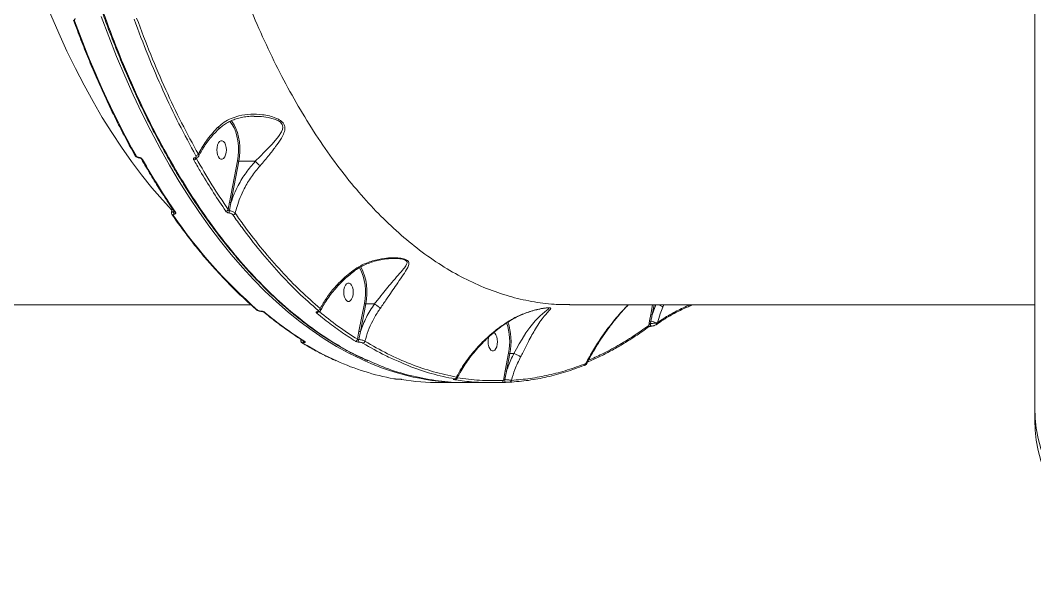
# Model space of a CAD drawing. Header units: millimetres. Extents: x -5550 to 7488, y -4093 to 4627.
# Drawn here: x -1428.8 to -933.3, y 1481.1 to 1749.7 of the extents above; entities that cross this region are included whole.
import ezdxf

# ---------------------------------------------------------------- set-up
doc = ezdxf.new("R2010")
doc.units = ezdxf.units.MM
doc.layers.add('DIKOM_ОБЪЕКТ', color=7, linetype='Continuous')

msp = doc.modelspace()

# ---------------------------------------------------------------- linework, layer by layer
at = {"layer": 'DIKOM_ОБЪЕКТ', "color": 7, "linetype": 'Continuous', "lineweight": 15}
for p, q in [((-933.343, 2426.572), (-933.343, 1560.597)), ((-1314.527, 1702.821), (-1314.283, 1702.818)), ((-1370.951, 1682.816), (-1370.998, 1682.816)), ((-1370.651, 1682.554), (-1370.604, 1682.554)), ((-1343.079, 1682.351), (-1343.051, 1682.356)), ((-1322.682, 1681.048), (-1326.587, 1660.851)), ((-1325.917, 1660.676), (-1322.011, 1680.876)), ((-1314.012, 1680.876), (-1322.011, 1680.876)), ((-1353.881, 1656.273), (-1353.862, 1656.834)), ((-1353.813, 1656.273), (-1353.881, 1656.273)), ((-1353.744, 1656.659), (-1353.813, 1656.273)), ((-1353.701, 1655.142), (-1353.632, 1655.142)), ((-1246.289, 1633.415), (-1245.585, 1633.402)), ((-1578.215, 1610.844), (-1316.107, 1610.844)), ((-1260.748, 1611.433), (-1263.359, 1597.929)), ((-1262.69, 1597.754), (-1260.078, 1611.26)), ((-1255.794, 1611.26), (-1260.078, 1611.26)), ((-1160.481, 1610.844), (-933.343, 1610.844)), ((-1119.939, 1610.844), (-1120.859, 1606.086)), ((-1118.319, 1610.844), (-1120.19, 1605.911)), ((-1120.19, 1605.911), (-1119.236, 1610.844)), ((-1114.912, 1609.711), (-1114.434, 1610.844)), ((-1311.34, 1607.734), (-1311.409, 1607.734)), ((-1311.203, 1607.651), (-1311.135, 1607.651)), ((-1283.443, 1607.413), (-1283.46, 1607.411)), ((-1120.859, 1606.086), (-1121.448, 1602.987)), ((-1121.448, 1602.987), (-1121.876, 1600.731)), ((-1121.038, 1601.757), (-1120.827, 1602.816)), ((-1117.61, 1602.066), (-1118.034, 1601.98)), ((-1263.359, 1597.929), (-1264.1, 1594.009)), ((-1263.482, 1593.902), (-1262.69, 1597.754)), ((-1291.7, 1594.012), (-1291.749, 1593.367)), ((-1290.385, 1592.449), (-1290.338, 1592.449)), ((-1290.163, 1593.011), (-1290.165, 1593.012)), ((-1190.286, 1587.312), (-1191.974, 1578.583)), ((-1191.305, 1578.407), (-1189.617, 1587.137)), ((-1187.664, 1587.137), (-1189.617, 1587.137)), ((-1187.66, 1587.136), (-1187.664, 1587.137)), ((-1191.974, 1578.583), (-1192.849, 1573.961)), ((-1244.817, 1574.607), (-1244.905, 1574.607)), ((-1244.858, 1574.603), (-1244.905, 1574.607)), ((-1244.858, 1574.603), (-1244.769, 1574.603)), ((-1244.769, 1574.603), (-1244.817, 1574.607)), ((-1223.734, 1572.844), (-1212.162, 1572.844)), ((-1210.447, 1572.844), (-1198.807, 1572.844)), ((-933.343, 1560.597), (-933.343, 1554.762))]:
    msp.add_line(p, q, dxfattribs=at)
at = {"layer": 'DIKOM_ОБЪЕКТ', "color": 7, "linetype": 'Continuous', "lineweight": 15, "flags": 128}
for points in [[(-1430.864, 1800.175), (-1427.759, 1790.205), (-1424.498, 1780.423), (-1421.086, 1770.839), (-1417.524, 1761.461), (-1413.817, 1752.299), (-1409.967, 1743.361), (-1405.979, 1734.654), (-1401.856, 1726.188), (-1397.602, 1717.97), (-1393.221, 1710.008), (-1388.717, 1702.309), (-1384.094, 1694.88), (-1379.356, 1687.728), (-1374.508, 1680.86), (-1369.555, 1674.283), (-1364.501, 1668.001), (-1359.35, 1662.022), (-1354.796, 1657.073)], [(-1389.234, 1751.6), (-1385.554, 1741.725), (-1381.728, 1732.061), (-1377.759, 1722.617), (-1373.651, 1713.401), (-1369.406, 1704.42), (-1365.029, 1695.682), (-1360.524, 1687.194), (-1355.893, 1678.964), (-1351.141, 1670.998), (-1346.273, 1663.303), (-1341.291, 1655.886), (-1336.201, 1648.752), (-1331.006, 1641.909), (-1325.711, 1635.361), (-1320.32, 1629.114), (-1314.838, 1623.173), (-1309.27, 1617.543), (-1303.62, 1612.23), (-1297.893, 1607.238), (-1292.094, 1602.57), (-1286.227, 1598.23), (-1280.298, 1594.224), (-1274.312, 1590.553), (-1268.274, 1587.22), (-1262.188, 1584.23), (-1260.488, 1583.459)], [(-1326.471, 1700.445), (-1326.359, 1700.323), (-1325.303, 1698.932), (-1324.37, 1697.242), (-1323.583, 1695.292), (-1322.96, 1693.129), (-1322.517, 1690.805), (-1322.264, 1688.377), (-1322.207, 1685.902), (-1322.347, 1683.439), (-1322.682, 1681.048)], [(-1324.979, 1699.718), (-1325.272, 1700.119), (-1325.772, 1700.723)], [(-1322.011, 1680.876), (-1321.679, 1683.21), (-1321.527, 1685.613), (-1321.557, 1688.033), (-1321.769, 1690.419), (-1322.159, 1692.719), (-1322.718, 1694.884), (-1323.434, 1696.866), (-1324.291, 1698.624), (-1324.979, 1699.718)], [(-1314.283, 1702.818), (-1311.001, 1702.78), (-1307.717, 1702.323), (-1304.567, 1701.474), (-1302.663, 1700.618), (-1301.708, 1699.961), (-1300.82, 1698.912), (-1300.491, 1697.589), (-1300.697, 1696.408), (-1301.2, 1695.258), (-1302.699, 1692.991), (-1305.837, 1689.277), (-1309.472, 1685.435), (-1311.684, 1683.172), (-1313.985, 1680.876), (-1313.992, 1680.869), (-1313.992, 1680.869)], [(-1332.761, 1686.426), (-1332.667, 1685.159), (-1332.393, 1683.993), (-1331.961, 1683.025), (-1331.406, 1682.333), (-1330.773, 1681.972), (-1330.113, 1681.972), (-1329.48, 1682.333), (-1328.925, 1683.025), (-1328.493, 1683.993), (-1328.219, 1685.159), (-1328.125, 1686.426), (-1328.219, 1687.694), (-1328.493, 1688.859), (-1328.925, 1689.827), (-1329.48, 1690.52), (-1330.113, 1690.881), (-1330.773, 1690.881), (-1331.406, 1690.52), (-1331.961, 1689.827), (-1332.393, 1688.859), (-1332.667, 1687.694), (-1332.761, 1686.426)], [(-1270.798, 1616.967), (-1270.704, 1615.699), (-1270.43, 1614.534), (-1269.998, 1613.566), (-1269.443, 1612.874), (-1268.81, 1612.513), (-1268.15, 1612.513), (-1267.517, 1612.874), (-1266.962, 1613.566), (-1266.531, 1614.534), (-1266.256, 1615.699), (-1266.163, 1616.967), (-1266.256, 1618.235), (-1266.531, 1619.4), (-1266.962, 1620.368), (-1267.517, 1621.06), (-1268.15, 1621.421), (-1268.81, 1621.421), (-1269.443, 1621.06), (-1269.998, 1620.368), (-1270.43, 1619.4), (-1270.704, 1618.235), (-1270.798, 1616.967)], [(-1171.16, 1609.331), (-1170.927, 1609.334), (-1170.815, 1609.32), (-1170.561, 1609.163), (-1170.95, 1608.696), (-1171.719, 1608.101), (-1172.675, 1607.375), (-1174.889, 1605.491), (-1177.334, 1602.993), (-1179.937, 1599.782), (-1181.797, 1597.122), (-1183.731, 1594.045), (-1185.069, 1591.758), (-1186.444, 1589.318), (-1187.66, 1587.137), (-1187.66, 1587.136), (-1187.66, 1587.136)], [(-1120.617, 1600.417), (-1120.703, 1600.439), (-1120.806, 1600.536), (-1120.899, 1600.705), (-1120.974, 1600.931), (-1121.024, 1601.197), (-1121.046, 1601.48), (-1121.038, 1601.757)], [(-1117.884, 1601.351), (-1117.874, 1601.358), (-1117.824, 1601.401)], [(-1200.337, 1592.844), (-1200.243, 1591.576), (-1199.969, 1590.411), (-1199.537, 1589.443), (-1198.982, 1588.751), (-1198.349, 1588.39), (-1197.689, 1588.39), (-1197.056, 1588.751), (-1196.501, 1589.443), (-1196.069, 1590.411), (-1195.795, 1591.576), (-1195.701, 1592.844), (-1195.795, 1594.112), (-1196.069, 1595.277), (-1196.501, 1596.245), (-1197.056, 1596.937), (-1197.608, 1597.273)], [(-1200.004, 1595.167), (-1200.243, 1594.112), (-1200.337, 1592.844)], [(-1153.343, 1581.291), (-1153.186, 1581.307), (-1153.079, 1581.339)], [(-1191.767, 1573.002), (-1191.859, 1573.025), (-1191.946, 1573.105), (-1192.023, 1573.238), (-1192.086, 1573.416), (-1192.131, 1573.629), (-1192.155, 1573.863), (-1192.158, 1574.105), (-1192.138, 1574.342)], [(-933.343, 1560.597), (-933.157, 1555.567), (-932.598, 1550.561), (-931.67, 1545.602), (-930.376, 1540.713), (-928.724, 1535.916), (-926.72, 1531.235), (-924.374, 1526.69), (-921.697, 1522.304), (-918.701, 1518.096), (-915.4, 1514.086), (-911.81, 1510.293), (-907.947, 1506.734), (-903.83, 1503.427), (-899.477, 1500.386), (-894.91, 1497.626), (-890.148, 1495.16), (-885.215, 1492.998), (-880.133, 1491.152), (-874.927, 1489.63), (-869.62, 1488.438), (-864.236, 1487.583), (-858.802, 1487.069), (-853.343, 1486.897)], [(-933.343, 1554.762), (-933.157, 1549.733), (-932.598, 1544.727), (-931.67, 1539.768), (-930.376, 1534.878), (-928.724, 1530.082), (-926.72, 1525.4), (-924.374, 1520.856), (-921.697, 1516.469), (-918.701, 1512.261), (-915.4, 1508.251), (-911.81, 1504.458), (-907.947, 1500.9), (-903.83, 1497.592), (-899.477, 1494.552), (-894.91, 1491.792), (-890.148, 1489.325), (-885.215, 1487.164), (-880.133, 1485.318), (-874.927, 1483.795), (-869.62, 1482.604), (-864.236, 1481.749), (-858.802, 1481.234), (-853.343, 1481.062)]]:
    msp.add_lwpolyline(points, dxfattribs=at)
at = {"layer": 'DIKOM_ОБЪЕКТ', "color": 7, "linetype": 'Continuous', "lineweight": 15}
for centre, radius, start, end in [((-1402.302, 1749.993), 0.527, 212.83016, 278.33645), ((-974.6, 1904.013), 454.695, 199.86954, 209.01127), ((-1372.293, 1684.064), 0.572, 214.31477, 275.13986), ((-1370.601, 1682.98), 0.43, 202.48695, 262.69567), ((-1370.558, 1682.976), 0.425, 202.26647, 264.59996), ((-1369.145, 1682.37), 0.57, 214.25902, 275.27716), ((-1070.161, 1850.957), 343.472, 209.50391, 214.56675), ((-1344.108, 1683.01), 1.414, 271.97094, 331.63003), ((-1343.082, 1682.88), 0.525, 211.25161, 272.74557), ((-1343.052, 1685.058), 1.433, 272.15433, 329.26453), ((-1325.931, 1661.986), 1.31, 239.97926, 270.61547), ((-1354.154, 1655.132), 0.601, 217.77382, 273.6773), ((-1352.302, 1655.946), 1.612, 168.29165, 209.87076), ((-1352.234, 1655.946), 1.613, 168.29725, 209.86515), ((-1353.036, 1656.686), 0.604, 217.7627, 273.50243), ((-1328.468, 1657.882), 1.329, 272.65189, 336.64517), ((-1324.839, 1656.303), 1.938, 165.73591, 200.09617), ((-1325.005, 1656.07), 1.33, 272.87941, 334.86028), ((-1151.873, 1793.296), 245.269, 214.45498, 229.01558), ((-1286.844, 1616.942), 26.671, 348.07866, 27.03985), ((-1286.522, 1617.009), 27.062, 347.73332, 27.2191), ((-1260.093, 1612.588), 1.328, 240.42244, 270.63389), ((-1312.749, 1608.81), 0.665, 230.13264, 271.29829), ((-1311.198, 1607.959), 0.309, 226.94981, 269.02397), ((-1311.128, 1607.965), 0.314, 227.33878, 268.87627), ((-1309.323, 1607.776), 0.669, 229.91902, 271.1768), ((-1197.953, 1739.648), 173.111, 229.964, 237.95982), ((-1284.172, 1607.997), 1.129, 273.39262, 332.77158), ((-1283.474, 1607.848), 0.437, 234.70583, 271.89568), ((-1283.437, 1609.273), 1.169, 274.16226, 345.01841), ((-1120.204, 1607.222), 1.311, 239.98753, 270.60845), ((-1218.694, 1592.804), 28.934, 349.05857, 18.51552), ((-1218.474, 1592.827), 29.412, 348.84492, 19.00964), ((-1122.637, 1600.534), 0.787, 310.0684, 14.47221), ((-1120.799, 1604.132), 1.317, 240.42907, 268.74493), ((-1121.715, 1594.764), 8.1, 62.97062, 83.7121), ((-1118.731, 1601.701), 0.751, 305.749, 21.76602), ((-1118.38, 1601.947), 0.779, 315.52966, 8.74808), ((-1262.704, 1599.064), 1.311, 239.97165, 270.60399), ((-1290.758, 1592.845), 0.698, 238.85861, 270.4737), ((-1215.775, 1714.528), 143.523, 238.50615, 245.96914), ((-1289.622, 1593.279), 1.128, 174.52396, 227.40948), ((-1289.585, 1593.272), 1.115, 175.61054, 227.5286), ((-1289.797, 1593.599), 0.693, 238.34813, 270.57991), ((-1265.2, 1594.164), 1.111, 274.6117, 351.94765), ((-1261.93, 1593.484), 1.607, 164.9178, 213.00074), ((-1261.523, 1593.263), 1.102, 274.55674, 349.40821), ((-1189.631, 1588.447), 1.311, 239.98517, 270.60955), ((-1223.52, 1696.533), 123.933, 245.85145, 259.39332), ((-1211.572, 1690.838), 117.996, 245.50903, 269.71367), ((-1153.43, 1582.117), 0.854, 294.28636, 4.78887), ((-1216.685, 1575.627), 0.978, 274.65549, 357.18394), ((-1191.319, 1579.718), 1.311, 239.97165, 270.60399), ((-1223.69, 1685.355), 112.511, 260.33652, 269.97778), ((-1217.018, 1575.136), 0.803, 270.70573, 305.43406), ((-1193.769, 1573.882), 0.923, 274.63783, 4.92407), ((-1189.844, 1573.953), 0.906, 274.16777, 1.3297)]:
    msp.add_arc(centre, radius, start, end, dxfattribs=at)
for points, knots in [([(-1427.231, 1991.843), (-1427.233, 1990.244), (-1427.241, 1984.77), (-1427.083, 1975.423), (-1426.763, 1963.831), (-1426.272, 1952.295), (-1425.623, 1940.839), (-1424.814, 1929.462), (-1423.846, 1918.159), (-1422.719, 1906.926), (-1421.432, 1895.76), (-1419.986, 1884.657), (-1418.38, 1873.615), (-1416.613, 1862.631), (-1414.684, 1851.7), (-1412.595, 1840.833), (-1410.352, 1830.065), (-1407.965, 1819.441), (-1405.438, 1808.991), (-1402.775, 1798.718), (-1399.974, 1788.62), (-1397.035, 1778.69), (-1393.957, 1768.926), (-1390.739, 1759.326), (-1387.381, 1749.886), (-1383.88, 1740.605), (-1380.237, 1731.478), (-1376.45, 1722.51), (-1372.531, 1713.721), (-1368.494, 1705.149), (-1364.352, 1696.826), (-1360.112, 1688.761), (-1355.772, 1680.948), (-1351.33, 1673.386), (-1346.786, 1666.069), (-1342.137, 1658.997), (-1337.383, 1652.167), (-1332.522, 1645.579), (-1327.552, 1639.229), (-1322.473, 1633.118), (-1317.294, 1627.257), (-1312.034, 1621.669), (-1306.713, 1616.377), (-1301.342, 1611.392), (-1295.919, 1606.711), (-1290.444, 1602.332), (-1284.914, 1598.252), (-1279.328, 1594.471), (-1273.685, 1590.984), (-1267.982, 1587.807), (-1263.107, 1585.321), (-1260.118, 1584.014), (-1259.065, 1583.553)], [0, 0, 0, 0, 0.0085099, 0.0291338, 0.0497642, 0.0702963, 0.0907336, 0.1110995, 0.1314172, 0.1517099, 0.1720008, 0.1923087, 0.2126533, 0.233058, 0.2535458, 0.2741398, 0.2947801, 0.3153493, 0.3358166, 0.3562055, 0.3765394, 0.3968417, 0.4171353, 0.4374411, 0.4577771, 0.4781661, 0.4986315, 0.5191961, 0.5398441, 0.5604625, 0.5809656, 0.6013833, 0.6217389, 0.6420557, 0.6623568, 0.6826646, 0.7029954, 0.7233719, 0.7438165, 0.7643523, 0.7849909, 0.8056262, 0.8261609, 0.8466008, 0.8669687, 0.8872873, 0.9075794, 0.9278672, 0.9481697, 0.968506, 0.9888984, 1, 1, 1, 1]), ([(-1258.762, 1583.593), (-1259.913, 1584.066), (-1264.975, 1586.145), (-1273.794, 1591.097), (-1285.279, 1598.521), (-1296.626, 1607.373), (-1307.803, 1617.533), (-1318.562, 1628.809), (-1328.877, 1641.127), (-1338.729, 1654.405), (-1348.281, 1668.857), (-1357.484, 1684.484), (-1366.298, 1701.259), (-1374.528, 1718.813), (-1382.161, 1737.066), (-1389.195, 1755.927), (-1395.744, 1775.704), (-1401.765, 1796.365), (-1407.222, 1817.859), (-1411.793, 1838.787), (-1415.573, 1858.994), (-1418.659, 1878.364), (-1421.271, 1898.069), (-1423.393, 1918.061), (-1425.005, 1938.121), (-1426.101, 1958.152), (-1426.664, 1976.02), (-1426.734, 1987.264), (-1426.762, 1991.842)], [0, 0, 0, 0, 0.0121465, 0.0534323, 0.0946866, 0.1371394, 0.1796263, 0.2220791, 0.2633332, 0.3046195, 0.3458737, 0.3883263, 0.4308134, 0.4732662, 0.5145203, 0.5558063, 0.5970606, 0.6395131, 0.6820003, 0.7244527, 0.7603585, 0.7963063, 0.8322538, 0.8685423, 0.9048306, 0.9401997, 0.9756491, 1, 1, 1, 1]), ([(-1160.43, 1610.943), (-1162.945, 1610.955), (-1169.166, 1610.985), (-1179.072, 1612.328), (-1190.102, 1614.864), (-1201.142, 1618.643), (-1212.152, 1623.657), (-1223.094, 1629.932), (-1233.714, 1637.318), (-1243.984, 1645.759), (-1253.883, 1655.179), (-1263.588, 1665.74), (-1273.054, 1677.457), (-1282.242, 1690.315), (-1290.943, 1704.021), (-1299.139, 1718.502), (-1306.825, 1733.676), (-1314.133, 1749.802), (-1321.021, 1766.863), (-1327.453, 1784.823), (-1332.905, 1802.071), (-1337.489, 1818.392), (-1341.335, 1833.665), (-1344.835, 1849.295), (-1347.971, 1865.229), (-1350.734, 1881.391), (-1353.116, 1897.795), (-1355.15, 1914.425), (-1356.18, 1925.668), (-1356.695, 1931.29)], [0, 0, 0, 0, 0.0268357, 0.0663909, 0.1059769, 0.1455322, 0.1862428, 0.2269868, 0.2676973, 0.3071216, 0.3465766, 0.386001, 0.4265757, 0.4671837, 0.5077583, 0.5470892, 0.5864504, 0.6257814, 0.6662584, 0.7067684, 0.7472455, 0.7786621, 0.810079, 0.8417464, 0.8734139, 0.9049336, 0.9364535, 0.9682268, 1, 1, 1, 1]), ([(-1402.745, 1749.707), (-1402.138, 1748.064), (-1400.377, 1743.3), (-1397.362, 1735.556), (-1393.659, 1726.544), (-1389.828, 1717.734), (-1385.873, 1709.131), (-1381.799, 1700.74), (-1377.679, 1692.714), (-1374.642, 1687.098), (-1373.014, 1684.186), (-1372.765, 1683.742)], [0, 0, 0, 0, 0.0688399, 0.1996465, 0.3304598, 0.4612757, 0.5920969, 0.7229209, 0.8537489, 0.9776958, 1, 1, 1, 1]), ([(-1402.226, 1749.472), (-1402.263, 1749.611), (-1402.329, 1749.857), (-1402.262, 1750.153), (-1402.111, 1750.346), (-1401.927, 1750.429), (-1401.798, 1750.436), (-1401.759, 1750.438)], [0, 0, 0, 0, 0.3025862, 0.5347154, 0.7255301, 0.9170963, 1, 1, 1, 1]), ([(-1373.209, 1750.272), (-1370.97, 1744.319), (-1366.49, 1732.414), (-1359.135, 1715.409), (-1351.36, 1699.008), (-1345.785, 1688.753), (-1342.998, 1683.626)], [0, 0, 0, 0, 0.2485942, 0.4971902, 0.7485949, 1, 1, 1, 1]), ([(-1341.82, 1684.325), (-1344.57, 1689.383), (-1350.071, 1699.5), (-1357.807, 1715.788), (-1365.181, 1732.806), (-1369.702, 1744.817), (-1371.963, 1750.823)], [0, 0, 0, 0, 0.2485943, 0.4971901, 0.7485959, 1, 1, 1, 1]), ([(-1311.646, 1678.747), (-1310.913, 1679.587), (-1309.435, 1681.279), (-1306.853, 1684.414), (-1303.973, 1688.114), (-1301.478, 1691.729), (-1300.111, 1694.391), (-1299.593, 1696.137), (-1299.484, 1697.549), (-1299.892, 1698.977), (-1300.936, 1700.248), (-1302.341, 1701.247), (-1304.384, 1702.24), (-1307.134, 1703.096), (-1311.234, 1703.828), (-1316.266, 1704.019), (-1321.412, 1703.316), (-1325.782, 1701.882), (-1329.212, 1700.132), (-1331.136, 1698.471), (-1332.037, 1697.693)], [0, 0, 0, 0, 0.0515655, 0.1038955, 0.1938066, 0.286397, 0.3436978, 0.3727585, 0.4024674, 0.4366782, 0.4671097, 0.4964613, 0.5269705, 0.5803757, 0.6349461, 0.7251669, 0.8181227, 0.8802026, 0.9438889, 1, 1, 1, 1]), ([(-1331.671, 1696.699), (-1331.447, 1696.925), (-1330.653, 1697.727), (-1329.067, 1698.888), (-1326.922, 1700.18), (-1324.555, 1701.233), (-1322.009, 1702.027), (-1319.261, 1702.588), (-1316.749, 1702.893), (-1315.133, 1702.891), (-1314.523, 1702.891)], [0, 0, 0, 0, 0.050737, 0.179651, 0.3146594, 0.4541802, 0.5968277, 0.7424641, 0.9027557, 1, 1, 1, 1]), ([(-1332.037, 1697.693), (-1332.272, 1697.461), (-1333.472, 1696.275), (-1335.514, 1694.042), (-1337.958, 1690.917), (-1340.118, 1687.664), (-1341.25, 1685.443), (-1341.82, 1684.325)], [0, 0, 0, 0, 0.0563886, 0.2882862, 0.5227637, 0.7600004, 1, 1, 1, 1]), ([(-1341.669, 1683.283), (-1341.626, 1683.381), (-1341.197, 1684.362), (-1340.134, 1686.237), (-1338.468, 1688.887), (-1336.535, 1691.513), (-1334.357, 1694.073), (-1332.743, 1695.83), (-1331.81, 1696.691), (-1331.734, 1696.761)], [0, 0, 0, 0, 0.0209692, 0.2108823, 0.4022281, 0.5948926, 0.7885772, 0.982852, 1, 1, 1, 1]), ([(-1332.037, 1697.693), (-1332.018, 1697.663), (-1331.935, 1697.531), (-1331.782, 1697.248), (-1331.67, 1696.931), (-1331.742, 1696.838), (-1331.773, 1696.797)], [0, 0, 0, 0, 0.0662223, 0.2934739, 0.6927335, 1, 1, 1, 1]), ([(-1372.75, 1683.749), (-1372.723, 1683.692), (-1372.607, 1683.45), (-1372.218, 1683.082), (-1371.585, 1682.717), (-1371.015, 1682.535), (-1370.712, 1682.568), (-1370.656, 1682.574)], [0, 0, 0, 0, 0.0780347, 0.3328467, 0.6248284, 0.9304149, 1, 1, 1, 1]), ([(-1370.998, 1682.816), (-1371.064, 1682.819), (-1371.229, 1682.827), (-1371.518, 1682.909), (-1371.822, 1683.063), (-1372.085, 1683.266), (-1372.189, 1683.418), (-1372.241, 1683.495)], [0, 0, 0, 0, 0.1422859, 0.3570861, 0.5715359, 0.7856706, 1, 1, 1, 1]), ([(-1369.093, 1681.803), (-1369.171, 1681.916), (-1369.329, 1682.144), (-1369.722, 1682.447), (-1370.178, 1682.677), (-1370.608, 1682.798), (-1370.854, 1682.811), (-1370.951, 1682.816)], [0, 0, 0, 0, 0.2150522, 0.4299847, 0.6447302, 0.8592254, 1, 1, 1, 1]), ([(-1370.599, 1682.551), (-1370.576, 1682.552), (-1370.519, 1682.552), (-1370.366, 1682.525), (-1370.169, 1682.462), (-1369.957, 1682.359), (-1369.781, 1682.234), (-1369.673, 1682.131), (-1369.623, 1682.063), (-1369.62, 1682.056), (-1369.62, 1682.055)], [0, 0, 0, 0, 0.0888192, 0.2207156, 0.368851, 0.5326555, 0.6969907, 0.8338117, 0.9576735, 1, 1, 1, 1]), ([(-1369.616, 1682.05), (-1368.841, 1680.696), (-1366.594, 1676.771), (-1362.79, 1670.459), (-1358.203, 1663.212), (-1355.069, 1658.603), (-1353.514, 1656.316)], [0, 0, 0, 0, 0.1498903, 0.4347122, 0.7195431, 1, 1, 1, 1]), ([(-1343.531, 1682.607), (-1343.558, 1682.603), (-1343.716, 1682.578), (-1343.962, 1682.477), (-1344.16, 1682.244), (-1344.211, 1681.939), (-1344.11, 1681.711), (-1344.06, 1681.597)], [0, 0, 0, 0, 0.0478849, 0.2855911, 0.5236148, 0.7617551, 1, 1, 1, 1]), ([(-1344.06, 1681.597), (-1343.805, 1681.15), (-1342.531, 1678.916), (-1339.347, 1673.484), (-1334.424, 1665.479), (-1330.413, 1659.53), (-1328.407, 1656.554)], [0, 0, 0, 0, 0.0507678, 0.2538571, 0.6266994, 1, 1, 1, 1]), ([(-1342.998, 1683.626), (-1342.948, 1683.511), (-1342.848, 1683.281), (-1342.9, 1682.974), (-1343.098, 1682.739), (-1343.345, 1682.637), (-1343.504, 1682.612), (-1343.531, 1682.607)], [0, 0, 0, 0, 0.2377665, 0.4755105, 0.7134985, 0.9515306, 1, 1, 1, 1]), ([(-1343.064, 1682.381), (-1342.888, 1682.407), (-1342.488, 1682.466), (-1341.986, 1682.79), (-1341.788, 1683.137), (-1341.701, 1683.289)], [0, 0, 0, 0, 0.3068913, 0.6945487, 1, 1, 1, 1]), ([(-1327.248, 1657.355), (-1329.924, 1661.336), (-1335.28, 1669.309), (-1340.335, 1677.992), (-1342.865, 1682.338)], [0, 0, 0, 0, 0.4994487, 1, 1, 1, 1]), ([(-1341.686, 1683.293), (-1341.684, 1683.295), (-1341.576, 1683.417), (-1341.579, 1683.778), (-1341.739, 1684.143), (-1341.82, 1684.325)], [0, 0, 0, 0, 0.0085666, 0.5040994, 1, 1, 1, 1]), ([(-1314.012, 1680.876), (-1315.558, 1679.068), (-1318.691, 1675.406), (-1321.986, 1669.932), (-1324.382, 1664.977), (-1325.404, 1662.114), (-1325.917, 1660.676)], [0, 0, 0, 0, 0.3001455, 0.6082189, 0.803095, 1, 1, 1, 1]), ([(-1322.011, 1680.876), (-1322.062, 1680.878), (-1322.164, 1680.882), (-1322.334, 1680.911), (-1322.493, 1680.955), (-1322.601, 1681), (-1322.657, 1681.031), (-1322.676, 1681.044), (-1322.682, 1681.048)], [0, 0, 0, 0, 0.2147614, 0.4294148, 0.6440258, 0.8586558, 0.9553633, 1, 1, 1, 1]), ([(-1313.992, 1680.869), (-1313.995, 1680.871), (-1314, 1680.875), (-1314.008, 1680.876), (-1314.012, 1680.876)], [0, 0, 0, 0, 0.4129115, 1, 1, 1, 1]), ([(-1311.646, 1678.747), (-1311.664, 1678.76), (-1311.839, 1678.897), (-1312.232, 1679.218), (-1312.849, 1679.761), (-1313.478, 1680.347), (-1313.821, 1680.695), (-1313.992, 1680.869)], [0, 0, 0, 0, 0.0262453, 0.2630986, 0.5087361, 0.7543823, 1, 1, 1, 1]), ([(-1323.801, 1655.505), (-1323.528, 1656.595), (-1322.882, 1659.176), (-1321.44, 1663.215), (-1319.187, 1668.127), (-1316.049, 1673.473), (-1313.126, 1676.974), (-1311.646, 1678.747)], [0, 0, 0, 0, 0.130165, 0.308139, 0.4882739, 0.7408513, 1, 1, 1, 1]), ([(-1326.587, 1660.851), (-1326.729, 1660.107), (-1326.951, 1658.943), (-1327.169, 1657.776), (-1327.248, 1657.355)], [0, 0, 0, 0, 0.6389089, 1, 1, 1, 1]), ([(-1326.717, 1656.78), (-1326.702, 1656.859), (-1326.444, 1658.158), (-1326.173, 1659.456), (-1325.917, 1660.676)], [0, 0, 0, 0, 0.0608021, 1, 1, 1, 1]), ([(-1354.715, 1658.104), (-1354.719, 1657.952), (-1354.737, 1657.175), (-1354.846, 1656.385), (-1354.934, 1655.75)], [0, 0, 0, 0, 0.1964868, 1, 1, 1, 1]), ([(-1354.899, 1655.746), (-1354.902, 1655.608), (-1354.908, 1655.318), (-1354.785, 1654.984), (-1354.654, 1654.82), (-1354.616, 1654.772)], [0, 0, 0, 0, 0.3921259, 0.8244569, 1, 1, 1, 1]), ([(-1353.881, 1656.273), (-1353.98, 1656.266), (-1354.263, 1656.245), (-1354.63, 1656.129), (-1354.879, 1655.948), (-1354.876, 1655.796), (-1354.875, 1655.744)], [0, 0, 0, 0, 0.1699803, 0.4896203, 0.8231683, 1, 1, 1, 1]), ([(-1354.629, 1654.765), (-1353.786, 1653.572), (-1351.342, 1650.113), (-1347.224, 1644.583), (-1342.246, 1638.266), (-1337.179, 1632.219), (-1332.028, 1626.443), (-1326.796, 1620.941), (-1321.487, 1615.724), (-1316.938, 1611.538), (-1314.149, 1609.138), (-1313.175, 1608.299)], [0, 0, 0, 0, 0.0652738, 0.1892974, 0.3133238, 0.4373506, 0.5613717, 0.6853875, 0.8093955, 0.9333925, 1, 1, 1, 1]), ([(-1354.115, 1654.533), (-1354.155, 1654.604), (-1354.235, 1654.747), (-1354.211, 1654.936), (-1354.08, 1655.072), (-1353.89, 1655.135), (-1353.75, 1655.141), (-1353.701, 1655.142)], [0, 0, 0, 0, 0.2288483, 0.4579185, 0.6785876, 0.8883604, 1, 1, 1, 1]), ([(-1353.624, 1656.351), (-1353.65, 1656.329), (-1353.685, 1656.3), (-1353.752, 1656.277), (-1353.789, 1656.274), (-1353.813, 1656.273)], [0, 0, 0, 0, 0.5115512, 0.6715489, 1, 1, 1, 1]), ([(-1353.632, 1655.142), (-1353.56, 1655.145), (-1353.345, 1655.154), (-1353.055, 1655.251), (-1352.854, 1655.462), (-1352.816, 1655.753), (-1352.938, 1655.973), (-1352.999, 1656.082)], [0, 0, 0, 0, 0.1082815, 0.3204114, 0.5430544, 0.7715781, 1, 1, 1, 1]), ([(-1353.515, 1656.317), (-1353.514, 1656.316), (-1353.504, 1656.304), (-1353.508, 1656.31), (-1353.512, 1656.315)], [0, 0, 0, 0, 0.098799, 1, 1, 1, 1]), ([(-1328.407, 1656.554), (-1328.381, 1656.519), (-1328.279, 1656.38), (-1328.02, 1656.144), (-1327.599, 1655.892), (-1327.124, 1655.706), (-1326.814, 1655.66), (-1326.659, 1655.637)], [0, 0, 0, 0, 0.0796167, 0.3195135, 0.5498123, 0.7748481, 1, 1, 1, 1]), ([(-1326.717, 1656.78), (-1326.762, 1656.791), (-1326.813, 1656.804), (-1326.914, 1656.858), (-1327.022, 1656.943), (-1327.146, 1657.102), (-1327.216, 1657.246), (-1327.242, 1657.333), (-1327.248, 1657.355)], [0, 0, 0, 0, 0.1726864, 0.1993446, 0.4134541, 0.6505769, 0.9118202, 1, 1, 1, 1]), ([(-1323.801, 1655.505), (-1323.845, 1655.551), (-1324.023, 1655.736), (-1324.461, 1656.055), (-1325.166, 1656.403), (-1325.954, 1656.669), (-1326.463, 1656.743), (-1326.717, 1656.78)], [0, 0, 0, 0, 0.0780771, 0.3139788, 0.5431973, 0.771087, 1, 1, 1, 1]), ([(-1326.659, 1655.637), (-1326.506, 1655.614), (-1326.2, 1655.569), (-1325.731, 1655.386), (-1325.317, 1655.139), (-1325.064, 1654.91), (-1324.964, 1654.775), (-1324.938, 1654.741)], [0, 0, 0, 0, 0.2263759, 0.4527583, 0.682433, 0.9207961, 1, 1, 1, 1]), ([(-1282.308, 1608.971), (-1285.518, 1611.805), (-1291.939, 1617.475), (-1301.315, 1627.154), (-1310.475, 1637.698), (-1317.953, 1647.273), (-1322.318, 1653.417), (-1323.801, 1655.505)], [0, 0, 0, 0, 0.2203105, 0.4406217, 0.6630837, 0.8855463, 1, 1, 1, 1]), ([(-1324.938, 1654.741), (-1323.452, 1652.649), (-1319.105, 1646.531), (-1311.669, 1637.005), (-1302.522, 1626.46), (-1293.098, 1616.715), (-1286.601, 1610.976), (-1283.352, 1608.107)], [0, 0, 0, 0, 0.114456, 0.3347663, 0.5550762, 0.7775378, 1, 1, 1, 1]), ([(-1252.909, 1609.214), (-1252.397, 1609.945), (-1251.363, 1611.418), (-1249.512, 1614.127), (-1247.372, 1617.275), (-1244.825, 1620.987), (-1242.271, 1624.656), (-1240.2, 1627.713), (-1239.026, 1629.974), (-1238.823, 1631.446), (-1239.53, 1632.513), (-1241.084, 1633.284), (-1243.714, 1633.776), (-1247.105, 1633.884), (-1251.578, 1633.526), (-1256.817, 1632.397), (-1262.01, 1630.397), (-1264.952, 1628.434), (-1266.154, 1627.632)], [0, 0, 0, 0, 0.0400992, 0.0808873, 0.1499709, 0.2211618, 0.3125712, 0.4066953, 0.468106, 0.5184486, 0.5509525, 0.5857534, 0.630846, 0.6885494, 0.7478271, 0.8397937, 0.9345757, 1, 1, 1, 1]), ([(-1265.931, 1627.086), (-1265.678, 1627.287), (-1264.693, 1628.068), (-1262.769, 1629.218), (-1260.151, 1630.543), (-1257.287, 1631.651), (-1254.205, 1632.532), (-1251.163, 1633.13), (-1248.366, 1633.418), (-1246.556, 1633.5), (-1245.688, 1633.456), (-1245.587, 1633.451)], [0, 0, 0, 0, 0.0438502, 0.1706509, 0.3047571, 0.4453152, 0.5916479, 0.7452923, 0.8720541, 0.9852242, 1, 1, 1, 1]), ([(-1245.585, 1633.402), (-1245.042, 1633.404), (-1243.618, 1633.41), (-1241.819, 1633.092), (-1240.736, 1632.646), (-1240.116, 1632.191), (-1239.829, 1631.66), (-1239.92, 1630.943), (-1240.384, 1629.91), (-1241.734, 1628.143), (-1244.185, 1625.403), (-1247.071, 1622.112), (-1249.912, 1618.705), (-1252.207, 1615.834), (-1254.182, 1613.314), (-1255.251, 1611.941), (-1255.788, 1611.259), (-1255.788, 1611.258)], [0, 0, 0, 0, 0.0402203, 0.1054232, 0.1427833, 0.1538201, 0.1991318, 0.2354979, 0.2729115, 0.3663283, 0.5093302, 0.6559231, 0.7643749, 0.8752923, 0.9371879, 0.9999488, 1, 1, 1, 1]), ([(-1266.154, 1627.632), (-1267.299, 1626.742), (-1269.51, 1625.022), (-1272.517, 1622.235), (-1275.838, 1618.737), (-1279.352, 1614.316), (-1281.314, 1610.768), (-1282.308, 1608.971)], [0, 0, 0, 0, 0.1647928, 0.3184403, 0.4735219, 0.7333124, 1, 1, 1, 1]), ([(-1281.986, 1608.181), (-1281.853, 1608.463), (-1281.28, 1609.681), (-1280.003, 1611.838), (-1278.161, 1614.626), (-1276.061, 1617.37), (-1273.748, 1620.04), (-1271.236, 1622.601), (-1268.642, 1624.974), (-1266.812, 1626.414), (-1265.941, 1627.099)], [0, 0, 0, 0, 0.0416325, 0.1798376, 0.3189823, 0.4586388, 0.5982239, 0.7371581, 0.8750149, 1, 1, 1, 1]), ([(-1265.975, 1627.14), (-1265.964, 1627.164), (-1265.94, 1627.216), (-1266.049, 1627.445), (-1266.14, 1627.606), (-1266.154, 1627.632)], [0, 0, 0, 0, 0.4256054, 0.9080828, 1, 1, 1, 1]), ([(-1255.794, 1611.26), (-1257.182, 1609.125), (-1259.269, 1605.916), (-1261.406, 1601.311), (-1262.261, 1598.943), (-1262.69, 1597.754)], [0, 0, 0, 0, 0.4971355, 0.7475362, 1, 1, 1, 1]), ([(-1255.788, 1611.258), (-1255.79, 1611.259), (-1255.791, 1611.259), (-1255.794, 1611.26), (-1255.794, 1611.26)], [0, 0, 0, 0, 0.6525305, 1, 1, 1, 1]), ([(-1255.788, 1611.258), (-1255.59, 1611.119), (-1255.193, 1610.84), (-1254.492, 1610.345), (-1253.812, 1609.862), (-1253.303, 1609.498), (-1253.029, 1609.301), (-1252.931, 1609.23), (-1252.909, 1609.214)], [0, 0, 0, 0, 0.2114956, 0.4229695, 0.6344551, 0.8459206, 0.9647882, 1, 1, 1, 1]), ([(-1131.898, 1610.844), (-1132.628, 1610.101), (-1135.459, 1607.222), (-1139.753, 1602.083), (-1144.691, 1595.479), (-1149.002, 1588.872), (-1151.387, 1584.415), (-1152.579, 1582.189)], [0, 0, 0, 0, 0.083035, 0.3218346, 0.5477559, 0.7740616, 1, 1, 1, 1]), ([(-1152.138, 1582.113), (-1151.845, 1582.718), (-1150.86, 1584.746), (-1148.902, 1588.215), (-1146.266, 1592.528), (-1143.327, 1596.878), (-1140.254, 1601.067), (-1136.998, 1605.123), (-1134.235, 1608.342), (-1132.405, 1610.233), (-1131.814, 1610.844)], [0, 0, 0, 0, 0.0610656, 0.2050327, 0.3517718, 0.5012476, 0.6532858, 0.7886347, 0.9317447, 1, 1, 1, 1]), ([(-1117.816, 1601.392), (-1117.755, 1601.441), (-1117.1, 1601.953), (-1115.602, 1602.968), (-1113.314, 1604.426), (-1110.752, 1605.905), (-1107.977, 1607.383), (-1104.995, 1608.841), (-1102.479, 1609.999), (-1100.907, 1610.652), (-1100.446, 1610.844)], [0, 0, 0, 0, 0.015819, 0.1677374, 0.3211203, 0.4753481, 0.6297564, 0.7836309, 0.9364866, 1, 1, 1, 1]), ([(-1101.8, 1610.844), (-1102.064, 1610.732), (-1104.62, 1609.645), (-1107.992, 1607.961), (-1111.79, 1605.873), (-1114.805, 1604.057), (-1116.572, 1602.803), (-1117.61, 1602.066)], [0, 0, 0, 0, 0.0399343, 0.3874917, 0.5665466, 0.7456083, 1, 1, 1, 1]), ([(-1117.052, 1610.844), (-1116.925, 1610.793), (-1116.542, 1610.636), (-1115.916, 1610.329), (-1115.338, 1610.008), (-1115.04, 1609.809), (-1114.932, 1609.726), (-1114.912, 1609.711)], [0, 0, 0, 0, 0.1451996, 0.4411512, 0.7370622, 0.9531083, 1, 1, 1, 1]), ([(-1313.169, 1608.306), (-1313.091, 1608.242), (-1312.845, 1608.038), (-1312.341, 1607.834), (-1311.72, 1607.668), (-1311.372, 1607.672), (-1311.218, 1607.673)], [0, 0, 0, 0, 0.1560736, 0.4961735, 0.7765112, 1, 1, 1, 1]), ([(-1311.409, 1607.734), (-1311.506, 1607.738), (-1311.7, 1607.747), (-1312.024, 1607.813), (-1312.328, 1607.911), (-1312.577, 1608.027), (-1312.685, 1608.108), (-1312.734, 1608.145)], [0, 0, 0, 0, 0.2039678, 0.4079805, 0.6135281, 0.8265037, 1, 1, 1, 1]), ([(-1309.309, 1607.107), (-1309.384, 1607.163), (-1309.552, 1607.287), (-1309.937, 1607.464), (-1310.405, 1607.613), (-1310.898, 1607.714), (-1311.193, 1607.727), (-1311.34, 1607.734)], [0, 0, 0, 0, 0.1742157, 0.3896136, 0.595805, 0.7978858, 1, 1, 1, 1]), ([(-1311.134, 1607.65), (-1311.132, 1607.65), (-1311.082, 1607.653), (-1310.916, 1607.641), (-1310.652, 1607.604), (-1310.34, 1607.528), (-1310.055, 1607.428), (-1309.858, 1607.335), (-1309.762, 1607.271), (-1309.756, 1607.265), (-1309.754, 1607.264)], [0, 0, 0, 0, 0.0057864, 0.1376752, 0.2862094, 0.4586799, 0.6452403, 0.8051646, 0.935745, 1, 1, 1, 1]), ([(-1309.747, 1607.259), (-1308.786, 1606.464), (-1305.999, 1604.161), (-1301.337, 1600.577), (-1295.772, 1596.596), (-1292.024, 1594.2), (-1290.162, 1593.009)], [0, 0, 0, 0, 0.1498857, 0.4344469, 0.7189756, 1, 1, 1, 1]), ([(-1283.727, 1607.492), (-1283.744, 1607.49), (-1283.892, 1607.477), (-1284.13, 1607.421), (-1284.309, 1607.278), (-1284.318, 1607.085), (-1284.176, 1606.942), (-1284.105, 1606.87)], [0, 0, 0, 0, 0.0298831, 0.2617751, 0.5038989, 0.7519682, 1, 1, 1, 1]), ([(-1284.105, 1606.87), (-1283.789, 1606.608), (-1282.21, 1605.298), (-1278.291, 1602.168), (-1272.295, 1597.702), (-1267.507, 1594.606), (-1265.111, 1593.057)], [0, 0, 0, 0, 0.050769, 0.2538481, 0.6266928, 1, 1, 1, 1]), ([(-1283.352, 1608.107), (-1283.282, 1608.036), (-1283.143, 1607.892), (-1283.152, 1607.701), (-1283.328, 1607.562), (-1283.562, 1607.506), (-1283.708, 1607.493), (-1283.727, 1607.492)], [0, 0, 0, 0, 0.2478902, 0.4959656, 0.7364838, 0.9670095, 1, 1, 1, 1]), ([(-1283.529, 1607.402), (-1283.531, 1607.401), (-1283.538, 1607.399), (-1283.51, 1607.407), (-1283.462, 1607.41), (-1283.443, 1607.411)], [0, 0, 0, 0, 0.1632372, 0.6786452, 1, 1, 1, 1]), ([(-1283.46, 1607.432), (-1283.24, 1607.452), (-1282.846, 1607.488), (-1282.395, 1607.771), (-1282.129, 1608.028), (-1282.084, 1608.188), (-1282.083, 1608.194)], [0, 0, 0, 0, 0.3979039, 0.7131225, 0.9896457, 1, 1, 1, 1]), ([(-1264.1, 1594.009), (-1267.297, 1596.086), (-1273.603, 1600.184), (-1279.745, 1605.133), (-1282.774, 1607.573)], [0, 0, 0, 0, 0.5069029, 1, 1, 1, 1]), ([(-1282.085, 1608.218), (-1282.056, 1608.324), (-1281.993, 1608.547), (-1282.199, 1608.824), (-1282.308, 1608.971)], [0, 0, 0, 0, 0.4712833, 1, 1, 1, 1]), ([(-1260.44, 1593.061), (-1259.955, 1594.748), (-1258.977, 1598.155), (-1256.707, 1603.169), (-1254.572, 1606.835), (-1253.199, 1608.799), (-1252.909, 1609.214)], [0, 0, 0, 0, 0.2991589, 0.603986, 0.9163483, 1, 1, 1, 1]), ([(-1184.435, 1585.376), (-1184.026, 1586.166), (-1183.175, 1587.812), (-1181.901, 1590.356), (-1180.456, 1593.203), (-1178.875, 1596.202), (-1176.995, 1599.496), (-1174.975, 1602.631), (-1172.932, 1605.326), (-1171.406, 1607.044), (-1170.398, 1608.106), (-1169.822, 1608.777), (-1169.627, 1609.22), (-1170.076, 1609.436), (-1171.127, 1609.443), (-1172.817, 1609.25), (-1174.861, 1608.887), (-1178.253, 1608.111), (-1182.945, 1606.616), (-1187.222, 1604.643), (-1189.496, 1603.281), (-1189.957, 1603.005)], [0, 0, 0, 0, 0.0399706, 0.0832983, 0.1277333, 0.1880419, 0.250237, 0.333881, 0.4199849, 0.5013449, 0.5430292, 0.5846623, 0.6297926, 0.6581323, 0.6869625, 0.718048, 0.752931, 0.7887567, 0.8810077, 0.9758696, 1, 1, 1, 1]), ([(-1189.875, 1602.867), (-1189.259, 1603.253), (-1187.72, 1604.219), (-1185.078, 1605.517), (-1181.973, 1606.807), (-1179.075, 1607.771), (-1176.609, 1608.441), (-1174.8, 1608.846), (-1173.385, 1609.107), (-1172.326, 1609.256), (-1171.613, 1609.327), (-1171.226, 1609.341), (-1171.168, 1609.339), (-1171.161, 1609.339)], [0, 0, 0, 0, 0.1016974, 0.2540541, 0.4117779, 0.5745093, 0.6861437, 0.7770664, 0.8460836, 0.9068127, 0.956519, 0.9948083, 1, 1, 1, 1]), ([(-1120.827, 1602.816), (-1120.765, 1603.129), (-1120.558, 1604.161), (-1120.341, 1605.192), (-1120.19, 1605.911)], [0, 0, 0, 0, 0.303032, 1, 1, 1, 1]), ([(-1117.61, 1602.066), (-1117.19, 1603.516), (-1116.444, 1606.095), (-1115.379, 1608.61), (-1114.912, 1609.711)], [0, 0, 0, 0, 0.5623912, 1, 1, 1, 1]), ([(-1189.957, 1603.005), (-1190.642, 1602.571), (-1192.477, 1601.408), (-1195.342, 1599.358), (-1199.603, 1595.96), (-1203.686, 1592.112), (-1207.48, 1587.889), (-1210.276, 1584.362), (-1212.791, 1580.726), (-1214.559, 1577.773), (-1215.46, 1576.052), (-1215.708, 1575.579)], [0, 0, 0, 0, 0.0601173, 0.1609811, 0.2618619, 0.4689753, 0.5884107, 0.7078527, 0.8306445, 0.9534391, 1, 1, 1, 1]), ([(-1215.374, 1575.095), (-1214.905, 1576.013), (-1213.88, 1578.02), (-1211.99, 1581.098), (-1209.775, 1584.311), (-1207.316, 1587.475), (-1204.651, 1590.542), (-1201.811, 1593.472), (-1198.842, 1596.223), (-1195.769, 1598.77), (-1192.791, 1601.001), (-1190.785, 1602.29), (-1189.878, 1602.873)], [0, 0, 0, 0, 0.0894961, 0.1955492, 0.3020443, 0.4088484, 0.5157827, 0.6204549, 0.7230447, 0.8230041, 0.9200404, 1, 1, 1, 1]), ([(-1189.889, 1602.889), (-1189.893, 1602.899), (-1189.899, 1602.91), (-1189.948, 1602.991), (-1189.957, 1603.005)], [0, 0, 0, 0, 0.8271126, 1, 1, 1, 1]), ([(-1121.876, 1600.731), (-1124.371, 1598.965), (-1129.362, 1595.432), (-1136.985, 1590.822), (-1144.299, 1586.873), (-1149.11, 1584.752), (-1151.317, 1583.778)], [0, 0, 0, 0, 0.2592322, 0.5184628, 0.7791213, 1, 1, 1, 1]), ([(-1122.135, 1599.927), (-1122.111, 1599.945), (-1122.042, 1599.994), (-1121.792, 1600.126), (-1121.438, 1600.256), (-1121.148, 1600.341), (-1121.016, 1600.362), (-1121.005, 1600.364)], [0, 0, 0, 0, 0.1598121, 0.4496642, 0.7586201, 0.9797779, 1, 1, 1, 1]), ([(-1121.038, 1601.757), (-1121.068, 1601.747), (-1121.122, 1601.727), (-1121.235, 1601.652), (-1121.4, 1601.499), (-1121.618, 1601.216), (-1121.776, 1600.944), (-1121.858, 1600.768), (-1121.876, 1600.731)], [0, 0, 0, 0, 0.0644618, 0.1180469, 0.2689749, 0.529482, 0.8996361, 1, 1, 1, 1]), ([(-1118.034, 1601.98), (-1118.239, 1601.948), (-1118.689, 1601.878), (-1119.5, 1601.807), (-1120.331, 1601.762), (-1120.798, 1601.759), (-1121.038, 1601.757)], [0, 0, 0, 0, 0.2543371, 0.5587039, 0.773459, 1, 1, 1, 1]), ([(-1121.005, 1600.364), (-1120.927, 1600.379), (-1120.792, 1600.404), (-1120.67, 1600.413), (-1120.619, 1600.416)], [0, 0, 0, 0, 0.5735451, 1, 1, 1, 1]), ([(-1120.618, 1600.417), (-1120.615, 1600.417), (-1120.383, 1600.417), (-1120.039, 1600.471), (-1119.734, 1600.557), (-1119.662, 1600.577)], [0, 0, 0, 0, 0.0073987, 0.763118, 1, 1, 1, 1]), ([(-1119.662, 1600.577), (-1119.502, 1600.618), (-1119.075, 1600.728), (-1118.603, 1600.905), (-1118.365, 1601.068), (-1118.305, 1601.109)], [0, 0, 0, 0, 0.3078379, 0.8267018, 1, 1, 1, 1]), ([(-1118.388, 1601.04), (-1118.289, 1601.092), (-1118.105, 1601.187), (-1117.962, 1601.31), (-1117.896, 1601.367)], [0, 0, 0, 0, 0.542429, 1, 1, 1, 1]), ([(-1151.786, 1582.827), (-1149.879, 1583.674), (-1146.035, 1585.382), (-1140.311, 1588.337), (-1134.61, 1591.578), (-1128.97, 1595.149), (-1124.817, 1597.945), (-1122.561, 1599.644), (-1122.149, 1599.955)], [0, 0, 0, 0, 0.1895108, 0.381975, 0.5738199, 0.7652478, 0.9571437, 1, 1, 1, 1]), ([(-1291.702, 1593.368), (-1291.714, 1593.275), (-1291.74, 1593.063), (-1291.626, 1592.756), (-1291.44, 1592.493), (-1291.264, 1592.333), (-1291.148, 1592.271), (-1291.116, 1592.253)], [0, 0, 0, 0, 0.1989466, 0.4514629, 0.6803585, 0.9104713, 1, 1, 1, 1]), ([(-1291.183, 1593.675), (-1291.291, 1593.653), (-1291.544, 1593.599), (-1291.715, 1593.483), (-1291.7, 1593.39), (-1291.696, 1593.363)], [0, 0, 0, 0, 0.3454167, 0.814795, 1, 1, 1, 1]), ([(-1291.119, 1592.247), (-1290.12, 1591.646), (-1287.225, 1589.906), (-1282.395, 1587.275), (-1277.854, 1584.982), (-1275.212, 1583.844), (-1274.508, 1583.541)], [0, 0, 0, 0, 0.1824387, 0.5284702, 0.8744439, 1, 1, 1, 1]), ([(-1290.753, 1592.147), (-1290.799, 1592.181), (-1290.89, 1592.248), (-1290.89, 1592.339), (-1290.784, 1592.407), (-1290.601, 1592.444), (-1290.447, 1592.448), (-1290.385, 1592.449)], [0, 0, 0, 0, 0.2143236, 0.4284893, 0.6429437, 0.8576989, 1, 1, 1, 1]), ([(-1290.338, 1592.449), (-1290.247, 1592.451), (-1290.017, 1592.457), (-1289.744, 1592.511), (-1289.585, 1592.614), (-1289.584, 1592.751), (-1289.722, 1592.854), (-1289.79, 1592.906)], [0, 0, 0, 0, 0.1407534, 0.355268, 0.5700334, 0.7849471, 1, 1, 1, 1]), ([(-1265.111, 1593.057), (-1265.091, 1593.045), (-1264.985, 1592.981), (-1264.72, 1592.868), (-1264.269, 1592.739), (-1263.762, 1592.644), (-1263.439, 1592.62), (-1263.278, 1592.609)], [0, 0, 0, 0, 0.0546058, 0.2913327, 0.5278151, 0.7639645, 1, 1, 1, 1]), ([(-1263.482, 1593.902), (-1263.536, 1593.904), (-1263.644, 1593.909), (-1263.815, 1593.931), (-1263.967, 1593.962), (-1264.057, 1593.99), (-1264.093, 1594.006), (-1264.1, 1594.009)], [0, 0, 0, 0, 0.2354787, 0.4715285, 0.708193, 0.9453723, 1, 1, 1, 1]), ([(-1260.44, 1593.061), (-1260.472, 1593.081), (-1260.646, 1593.192), (-1261.084, 1593.395), (-1261.834, 1593.634), (-1262.678, 1593.821), (-1263.214, 1593.875), (-1263.482, 1593.902)], [0, 0, 0, 0, 0.0531611, 0.2900268, 0.5268351, 0.7633664, 1, 1, 1, 1]), ([(-1263.278, 1592.609), (-1263.116, 1592.597), (-1262.791, 1592.574), (-1262.281, 1592.478), (-1261.827, 1592.35), (-1261.561, 1592.238), (-1261.455, 1592.176), (-1261.435, 1592.165)], [0, 0, 0, 0, 0.236407, 0.4729467, 0.7099009, 0.9468669, 1, 1, 1, 1]), ([(-1261.435, 1592.165), (-1257.801, 1590.022), (-1252.133, 1586.679), (-1246.348, 1584.214), (-1244.272, 1583.33)], [0, 0, 0, 0, 0.6411171, 1, 1, 1, 1]), ([(-1215.708, 1575.579), (-1219.475, 1576.371), (-1227.008, 1577.956), (-1238.246, 1581.823), (-1249.423, 1586.697), (-1256.768, 1590.94), (-1260.44, 1593.061)], [0, 0, 0, 0, 0.2485968, 0.4971937, 0.7485979, 1, 1, 1, 1]), ([(-1187.664, 1587.137), (-1188.681, 1585.006), (-1190.051, 1582.136), (-1191.048, 1579.172), (-1191.305, 1578.407)], [0, 0, 0, 0, 0.7421822, 1, 1, 1, 1]), ([(-1187.66, 1587.136), (-1187.436, 1587.039), (-1186.988, 1586.845), (-1186.22, 1586.462), (-1185.487, 1586.064), (-1184.883, 1585.699), (-1184.568, 1585.482), (-1184.453, 1585.39), (-1184.435, 1585.376)], [0, 0, 0, 0, 0.1975625, 0.3951347, 0.5927, 0.790288, 0.9680774, 1, 1, 1, 1]), ([(-1210.358, 1572.975), (-1211.479, 1572.936), (-1216.71, 1572.754), (-1226.054, 1573.769), (-1238.328, 1576.134), (-1249.256, 1579.394), (-1256.013, 1582.379), (-1258.762, 1583.593)], [0, 0, 0, 0, 0.0688602, 0.3214428, 0.5742329, 0.8268156, 1, 1, 1, 1]), ([(-1244.272, 1583.33), (-1242.646, 1582.583), (-1237.284, 1580.123), (-1228.053, 1577.103), (-1220.422, 1575.469), (-1216.606, 1574.652)], [0, 0, 0, 0, 0.1787473, 0.5893731, 1, 1, 1, 1]), ([(-1189.779, 1573.049), (-1186.732, 1573.306), (-1180.639, 1573.819), (-1171.509, 1575.553), (-1162.396, 1577.937), (-1156.36, 1580.173), (-1153.343, 1581.291)], [0, 0, 0, 0, 0.2490996, 0.4981986, 0.749098, 1, 1, 1, 1]), ([(-1188.938, 1573.974), (-1188.406, 1575.76), (-1187.249, 1579.639), (-1185.421, 1583.365), (-1184.435, 1585.376)], [0, 0, 0, 0, 0.4604821, 1, 1, 1, 1]), ([(-1152.579, 1582.189), (-1155.569, 1581.081), (-1161.548, 1578.867), (-1170.62, 1576.488), (-1179.752, 1574.747), (-1185.876, 1574.232), (-1188.938, 1573.974)], [0, 0, 0, 0, 0.2491004, 0.4982002, 0.7490999, 1, 1, 1, 1]), ([(-1153.08, 1581.343), (-1153.022, 1581.365), (-1152.812, 1581.444), (-1152.553, 1581.593), (-1152.253, 1581.82), (-1152.149, 1582.031), (-1152.114, 1582.104)], [0, 0, 0, 0, 0.1588722, 0.5703933, 0.851237, 1, 1, 1, 1]), ([(-1152.122, 1582.105), (-1152.113, 1582.108), (-1152.065, 1582.121), (-1152.268, 1582.152), (-1152.516, 1582.181), (-1152.579, 1582.189)], [0, 0, 0, 0, 0.1579184, 0.7880719, 1, 1, 1, 1]), ([(-1215.403, 1575.109), (-1215.38, 1575.153), (-1215.321, 1575.27), (-1215.504, 1575.445), (-1215.679, 1575.56), (-1215.708, 1575.579)], [0, 0, 0, 0, 0.3369559, 0.889904, 1, 1, 1, 1]), ([(-1192.138, 1574.342), (-1191.917, 1575.447), (-1191.647, 1576.804), (-1191.358, 1578.157), (-1191.305, 1578.407)], [0, 0, 0, 0, 0.8148037, 1, 1, 1, 1]), ([(-1244.905, 1574.607), (-1244.991, 1574.608), (-1245.163, 1574.609), (-1245.456, 1574.623), (-1245.752, 1574.644), (-1246.05, 1574.674), (-1246.235, 1574.699), (-1246.32, 1574.714), (-1246.332, 1574.717)], [0, 0, 0, 0, 0.1673673, 0.3344839, 0.5091698, 0.7130702, 0.9577306, 1, 1, 1, 1]), ([(-1242.577, 1574.441), (-1242.595, 1574.444), (-1242.727, 1574.466), (-1243.022, 1574.504), (-1243.497, 1574.549), (-1243.964, 1574.581), (-1244.419, 1574.603), (-1244.684, 1574.605), (-1244.817, 1574.607)], [0, 0, 0, 0, 0.0392716, 0.2872678, 0.4951885, 0.6709997, 0.8352935, 1, 1, 1, 1]), ([(-1216.803, 1574.492), (-1216.83, 1574.492), (-1216.969, 1574.489), (-1217.18, 1574.476), (-1217.333, 1574.444), (-1217.318, 1574.394), (-1217.118, 1574.355), (-1217.008, 1574.333)], [0, 0, 0, 0, 0.0440733, 0.2245938, 0.4337408, 0.6874795, 1, 1, 1, 1]), ([(-1217.009, 1574.475), (-1217.008, 1574.475), (-1217.004, 1574.476), (-1216.923, 1574.483), (-1216.809, 1574.489), (-1216.696, 1574.489), (-1216.662, 1574.488)], [0, 0, 0, 0, 0.1654158, 0.4577579, 0.8362591, 1, 1, 1, 1]), ([(-1217.008, 1574.333), (-1216.666, 1574.278), (-1214.955, 1574.003), (-1210.222, 1573.366), (-1202.79, 1572.757), (-1196.728, 1572.893), (-1193.694, 1572.962)], [0, 0, 0, 0, 0.0441387, 0.2207135, 0.6100131, 1, 1, 1, 1]), ([(-1216.606, 1574.652), (-1216.495, 1574.628), (-1216.303, 1574.587), (-1216.296, 1574.538), (-1216.446, 1574.508), (-1216.649, 1574.495), (-1216.78, 1574.493), (-1216.803, 1574.492)], [0, 0, 0, 0, 0.3277484, 0.5739071, 0.7796642, 0.9627788, 1, 1, 1, 1]), ([(-1216.645, 1574.495), (-1216.564, 1574.497), (-1216.355, 1574.502), (-1216.155, 1574.526), (-1215.868, 1574.61), (-1215.618, 1574.769), (-1215.444, 1574.937), (-1215.396, 1575.07), (-1215.385, 1575.1)], [0, 0, 0, 0, 0.1677664, 0.4365217, 0.6109418, 0.7645358, 0.9472303, 1, 1, 1, 1]), ([(-1192.849, 1573.961), (-1196.725, 1573.881), (-1204.217, 1573.726), (-1211.69, 1574.747), (-1215.298, 1575.239)], [0, 0, 0, 0, 0.5173331, 1, 1, 1, 1]), ([(-1193.694, 1572.962), (-1193.657, 1572.963), (-1193.521, 1572.969), (-1193.208, 1572.979), (-1192.74, 1572.99), (-1192.238, 1572.998), (-1191.924, 1573.001), (-1191.767, 1573.002)], [0, 0, 0, 0, 0.0918922, 0.3355242, 0.5630584, 0.7814324, 1, 1, 1, 1]), ([(-1192.138, 1574.342), (-1192.184, 1574.334), (-1192.239, 1574.325), (-1192.355, 1574.289), (-1192.49, 1574.232), (-1192.661, 1574.13), (-1192.778, 1574.036), (-1192.834, 1573.977), (-1192.849, 1573.961)], [0, 0, 0, 0, 0.1522708, 0.1825231, 0.3869401, 0.6239084, 0.8957263, 1, 1, 1, 1]), ([(-1188.938, 1573.974), (-1188.998, 1573.988), (-1189.217, 1574.038), (-1189.737, 1574.126), (-1190.516, 1574.223), (-1191.353, 1574.301), (-1191.874, 1574.328), (-1192.138, 1574.342)], [0, 0, 0, 0, 0.090327, 0.3322134, 0.5590733, 0.7775913, 1, 1, 1, 1]), ([(-1191.767, 1573.002), (-1191.606, 1573.003), (-1191.285, 1573.005), (-1190.769, 1573.014), (-1190.285, 1573.026), (-1189.958, 1573.039), (-1189.817, 1573.047), (-1189.779, 1573.049)], [0, 0, 0, 0, 0.2168859, 0.4334611, 0.6619779, 0.9080659, 1, 1, 1, 1])]:
    msp.add_open_spline(points, degree=3, knots=knots, dxfattribs=at)

doc.saveas('drawing.dxf')
